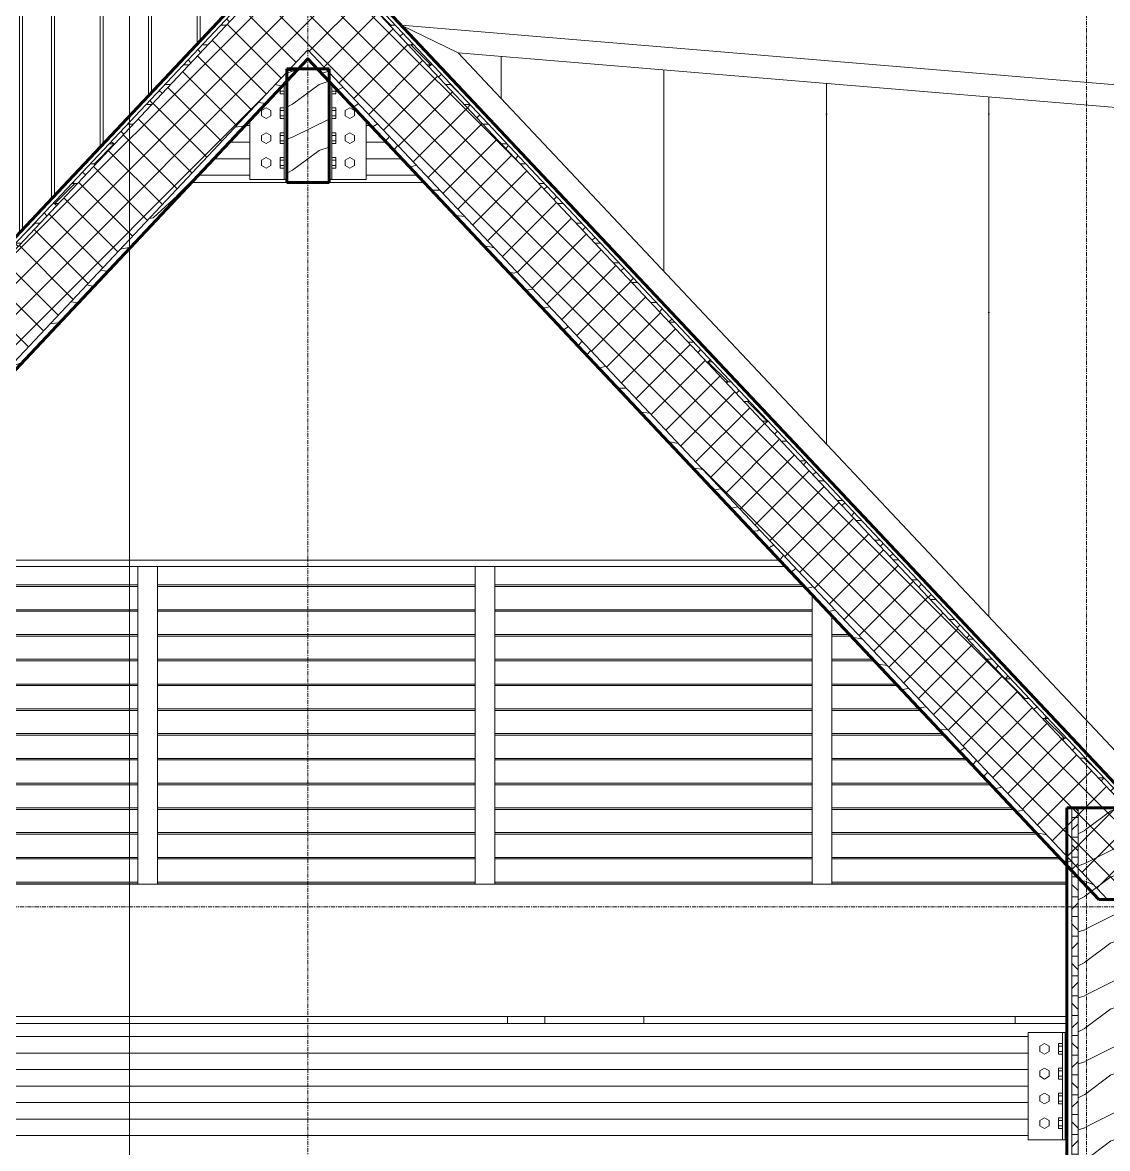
# Model space of a CAD drawing. Header units: inches. Extents: x -3207 to -1935, y -201 to 483.
# Drawn here: x -2562.2 to -2430.8, y 118 to 254.4 of the extents above; entities that cross this region are included whole.
import ezdxf

# ---------------------------------------------------------------- set-up
doc = ezdxf.new("R2010")
doc.units = ezdxf.units.IN
doc.header["$MEASUREMENT"] = 0
doc.linetypes.add('Grid Line 1_2_', pattern=[0.875, 0.5, -0.125, 0.125, -0.125])
for name, color, linetype, lineweight in [('A-FLOR', 192, 'Continuous', 18), ('A-FLOR-HRAL', 11, 'Continuous', 9), ('A-FLOR-LEVL-1', 51, 'Grid Line 1_2_', 9), ('A-GLAZ-CWMG', 51, 'Continuous', 9), ('A-ROOF', 132, 'Continuous', 18), ('A-ROOF-1', 132, 'Continuous', 60), ('A-ROOF-PATT-1', 132, 'Continuous', 9), ('A-WALL', 113, 'Continuous', 18), ('A-WALL-PATT-1', 111, 'Continuous', 9), ('G-ANNO-SYMB-1', 111, 'Continuous', 9), ('I-WALL', 2, 'Continuous', 18), ('I-WALL-1', 2, 'Continuous', 60), ('M-HVAC-DUCT', 70, 'Continuous', 9), ('S-BEAM', 12, 'Continuous', 9), ('S-BEAM-1', 12, 'Continuous', 60), ('S-FSTN', 2, 'Continuous', 9), ('S-GRID-1', 1, 'Grid Line 1_2_', 9)]:
    doc.layers.add(name, color=color, linetype=linetype, lineweight=lineweight)
pattern_1 = [(216.87, (-2622.268, 134.897), (23.989771, 15.993643), [3.998, -35.986]), (206.565, (-2617.47, 132.498), (-7.99708, -7.99662), [8.941, -8.941]), (198.435, (-2617.47, 128.499), (-15.993845, -7.997098), [5.058, -20.23])]
pattern_2 = [(0, (-2625.466, 126.9), (0, 2.399), []), (315, (-2625.466, 126.9), (2.398506, 0), [3.393, -3.393]), (45, (-2625.466, 126.9), (2.398506, 0), [3.393, -3.393])]

# ---------------------------------------------------------------- blocks, each defined once
blk = doc.blocks.new('Railing - 2_ x 1_2_ 2-V13-BUILDING SECTION - NORTH_SOUTH - LOOKING EAST2')
at = {"layer": 'A-FLOR-HRAL'}
for p, q in [((-2548.21, 150), (-2548.21, 188.5)), ((-2545.83, 150), (-2545.83, 188.5))]:
    blk.add_line(p, q, dxfattribs=at)
blk = doc.blocks.new('Railing - 2_ x 1_2_ 2-V14-BUILDING SECTION - NORTH_SOUTH - LOOKING EAST2')
at = {"layer": 'A-FLOR-HRAL'}
for p, q in [((-2466.54, 150), (-2466.54, 185.07)), ((-2464.16, 150), (-2464.16, 182.55))]:
    blk.add_line(p, q, dxfattribs=at)
blk = doc.blocks.new('Railing - Railing-1114575-BUILDING SECTION - NORTH_SOUTH - LOOKING EAST2')
at = {"layer": 'A-FLOR-HRAL'}
for p, q in [((-2469.77, 188.5), (-2585.47, 188.5)), ((-2584.76, 189.25), (-2470.47, 189.25)), ((-2548.21, 186.25), (-2586.66, 186.25)), ((-2586.66, 186.06), (-2548.21, 186.06)), ((-2507.37, 186.25), (-2545.83, 186.25)), ((-2545.83, 186.06), (-2507.37, 186.06)), ((-2467.65, 186.25), (-2505, 186.25)), ((-2505, 186.06), (-2467.47, 186.06)), ((-2548.21, 183.25), (-2586.66, 183.25)), ((-2586.66, 183.06), (-2548.21, 183.06)), ((-2507.37, 183.25), (-2545.83, 183.25)), ((-2545.83, 183.06), (-2507.37, 183.06)), ((-2466.54, 183.25), (-2505, 183.25)), ((-2505, 183.06), (-2466.54, 183.06)), ((-2548.21, 180.25), (-2586.66, 180.25)), ((-2586.66, 180.06), (-2548.21, 180.06)), ((-2507.37, 180.25), (-2545.83, 180.25)), ((-2545.83, 180.06), (-2507.37, 180.06)), ((-2466.54, 180.25), (-2505, 180.25)), ((-2505, 180.06), (-2466.54, 180.06)), ((-2462, 180.25), (-2464.16, 180.25)), ((-2464.16, 180.06), (-2461.83, 180.06)), ((-2548.21, 177.25), (-2586.66, 177.25)), ((-2586.66, 177.06), (-2548.21, 177.06)), ((-2507.37, 177.25), (-2545.83, 177.25)), ((-2545.83, 177.06), (-2507.37, 177.06)), ((-2466.54, 177.25), (-2505, 177.25)), ((-2505, 177.06), (-2466.54, 177.06)), ((-2459.18, 177.25), (-2464.16, 177.25)), ((-2464.16, 177.06), (-2459, 177.06)), ((-2548.21, 174.25), (-2586.66, 174.25)), ((-2586.66, 174.06), (-2548.21, 174.06)), ((-2507.37, 174.25), (-2545.83, 174.25)), ((-2545.83, 174.06), (-2507.37, 174.06)), ((-2466.54, 174.25), (-2505, 174.25)), ((-2505, 174.06), (-2466.54, 174.06)), ((-2456.36, 174.25), (-2464.16, 174.25)), ((-2464.16, 174.06), (-2456.18, 174.06)), ((-2548.21, 171.25), (-2586.66, 171.25)), ((-2586.66, 171.06), (-2548.21, 171.06)), ((-2507.37, 171.25), (-2545.83, 171.25)), ((-2545.83, 171.06), (-2507.37, 171.06)), ((-2466.54, 171.25), (-2505, 171.25)), ((-2505, 171.06), (-2466.54, 171.06)), ((-2453.53, 171.25), (-2464.16, 171.25)), ((-2464.16, 171.06), (-2453.36, 171.06)), ((-2548.21, 168.25), (-2586.66, 168.25)), ((-2586.66, 168.06), (-2548.21, 168.06)), ((-2507.37, 168.25), (-2545.83, 168.25)), ((-2545.83, 168.06), (-2507.37, 168.06)), ((-2466.54, 168.25), (-2505, 168.25)), ((-2505, 168.06), (-2466.54, 168.06)), ((-2450.71, 168.25), (-2464.16, 168.25)), ((-2464.16, 168.06), (-2450.53, 168.06)), ((-2548.21, 165.25), (-2586.66, 165.25)), ((-2586.66, 165.06), (-2548.21, 165.06)), ((-2507.37, 165.25), (-2545.83, 165.25)), ((-2545.83, 165.06), (-2507.37, 165.06)), ((-2466.54, 165.25), (-2505, 165.25)), ((-2505, 165.06), (-2466.54, 165.06)), ((-2447.89, 165.25), (-2464.16, 165.25)), ((-2464.16, 165.06), (-2447.71, 165.06)), ((-2548.21, 162.25), (-2586.66, 162.25)), ((-2586.66, 162.06), (-2548.21, 162.06)), ((-2507.37, 162.25), (-2545.83, 162.25)), ((-2545.83, 162.06), (-2507.37, 162.06)), ((-2466.54, 162.25), (-2505, 162.25)), ((-2505, 162.06), (-2466.54, 162.06)), ((-2445.06, 162.25), (-2464.16, 162.25)), ((-2464.16, 162.06), (-2444.89, 162.06)), ((-2548.21, 159.25), (-2586.66, 159.25)), ((-2586.66, 159.06), (-2548.21, 159.06)), ((-2507.37, 159.25), (-2545.83, 159.25)), ((-2545.83, 159.06), (-2507.37, 159.06)), ((-2466.54, 159.25), (-2505, 159.25)), ((-2505, 159.06), (-2466.54, 159.06)), ((-2442.24, 159.25), (-2464.16, 159.25)), ((-2464.16, 159.06), (-2442.06, 159.06)), ((-2548.21, 156.25), (-2586.66, 156.25)), ((-2586.66, 156.06), (-2548.21, 156.06)), ((-2507.37, 156.25), (-2545.83, 156.25)), ((-2545.83, 156.06), (-2507.37, 156.06)), ((-2466.54, 156.25), (-2505, 156.25)), ((-2505, 156.06), (-2466.54, 156.06)), ((-2439.42, 156.25), (-2464.16, 156.25)), ((-2464.16, 156.06), (-2439.24, 156.06)), ((-2548.21, 153.25), (-2586.66, 153.25)), ((-2586.66, 153.06), (-2548.21, 153.06)), ((-2507.37, 153.25), (-2545.83, 153.25)), ((-2545.83, 153.06), (-2507.37, 153.06)), ((-2466.54, 153.25), (-2505, 153.25)), ((-2505, 153.06), (-2466.54, 153.06)), ((-2436.59, 153.25), (-2464.16, 153.25)), ((-2464.16, 153.06), (-2436.42, 153.06)), ((-2548.21, 150.25), (-2586.66, 150.25)), ((-2586.66, 150.06), (-2548.21, 150.06)), ((-2507.37, 150.25), (-2545.83, 150.25)), ((-2545.83, 150.06), (-2507.37, 150.06)), ((-2466.54, 150.25), (-2505, 150.25)), ((-2505, 150.06), (-2466.54, 150.06)), ((-2435.71, 150.25), (-2464.16, 150.25)), ((-2464.16, 150.06), (-2435.71, 150.06))]:
    blk.add_line(p, q, dxfattribs=at)
for name, p in [('Railing - 2_ x 1_2_ 2-V13-BUILDING SECTION - NORTH_SOUTH - LOOKING EAST2', (0, 0)), ('Railing - 2_ x 1_2_ 2-V13-BUILDING SECTION - NORTH_SOUTH - LOOKING EAST2', (40.83, 0)), ('Railing - 2_ x 1_2_ 2-V14-BUILDING SECTION - NORTH_SOUTH - LOOKING EAST2', (0, 0))]:
    blk.add_blockref(name, p)
blk = doc.blocks.new('Dimension Lumber - GLULAM - 5_125 in_ x 13_75 in_-2415558-BUILDING SECTION - NORTH_SOUTH - LOOKING EAST2')
at = {"layer": 'S-BEAM'}
h = blk.add_hatch(dxfattribs=at)
h.set_pattern_fill('FP_13', color=256, style=0, pattern_type=2)
h.set_pattern_definition(pattern_1)
h.paths.add_polyline_path([(-2528.71, 235), (-2525.06, 235), (-2525.06, 248.75), (-2530.18, 248.75), (-2530.18, 235)], flags=0)
at = {"layer": 'S-BEAM-1'}
for p, q in [((-2525.06, 248.75), (-2530.18, 248.75)), ((-2530.18, 248.75), (-2530.18, 235)), ((-2525.06, 235), (-2525.06, 248.75)), ((-2530.18, 235), (-2525.06, 235))]:
    blk.add_line(p, q, dxfattribs=at)
blk = doc.blocks.new('Rectangular Mullion - Profile_Polycarbonate_Upper and left-2020523-BUILDING SECTION - NORTH_SOUTH - LOOKING EAST2')
at = {"layer": 'A-GLAZ-CWMG'}
for p in [(-2516.34, 254.04), (-2329.09, 235.67)]:
    blk.add_line(p, (-2509.43, 250.7), dxfattribs=at)
blk = doc.blocks.new('Rectangular Mullion - Profile_Polycarbonate_Lower-2020524-BUILDING SECTION - NORTH_SOUTH - LOOKING EAST2')
at = {"layer": 'A-GLAZ-CWMG'}
for p, q in [((-2509.43, 250.7), (-2516.34, 254.04)), ((-2509.43, 250.7), (-2416.65, 152.12)), ((-2418.07, 149.62), (-2425.65, 157.67))]:
    blk.add_line(p, q, dxfattribs=at)
blk = doc.blocks.new('Dimension Lumber - GLULAM - 5_125 in_ x 15_125 in_-2273012-BUILDING SECTION - NORTH_SOUTH - LOOKING EAST2')
at = {"layer": 'S-BEAM'}
h = blk.add_hatch(dxfattribs=at)
h.set_pattern_fill('FP_26', color=256, style=0, pattern_type=2)
h.set_pattern_definition([(0, (-2594.479, 125.562), (0, 2), [])])
h.paths.add_polyline_path([(-2619.34, 118), (-2435.71, 118), (-2435.71, 120.69), (-2435.9, 120.68), (-2435.9, 119.06), (-2440.4, 119.06), (-2440.4, 132.06), (-2435.9, 132.06), (-2435.9, 130.44), (-2435.71, 130.45), (-2435.71, 133.12), (-2619.34, 133.12), (-2619.34, 132.06), (-2614.84, 132.06), (-2614.84, 119.06), (-2619.34, 119.06), (-2619.34, 118.56)], flags=0)
h.paths.add_polyline_path([(-2435.71, 121.44), (-2435.71, 123.69), (-2435.9, 123.68), (-2435.9, 121.44)], flags=0)
h.paths.add_polyline_path([(-2435.71, 124.44), (-2435.71, 126.69), (-2435.9, 126.68), (-2435.9, 124.44)], flags=0)
h.paths.add_polyline_path([(-2435.71, 127.44), (-2435.71, 129.69), (-2435.9, 129.68), (-2435.9, 127.44)], flags=0)
blk.add_line((-2619.34, 133.12), (-2435.71, 133.12), dxfattribs=at)
blk = doc.blocks.new('Dimension Lumber - GLULAM - 5_125 in_ x 15_125 in_-2273401-BUILDING SECTION - NORTH_SOUTH - LOOKING EAST2')
at = {"layer": 'S-BEAM'}
h = blk.add_hatch(dxfattribs=at)
h.set_pattern_fill('FP_28', color=256, style=0, pattern_type=2)
h.set_pattern_definition([(0, (-2360.661, 140.687), (0, 2), [])])
h.paths.add_polyline_path([(-2441.96, 133.12), (-2435.71, 133.12), (-2435.71, 134), (-2441.96, 134)], flags=0)
h.paths.add_polyline_path([(-2335.59, 133.12), (-2334.34, 133.12), (-2334.34, 133.87), (-2335.59, 133.87), (-2335.59, 133.84)], flags=0)
for p, q in [((-2441.96, 133.12), (-2441.96, 134)), ((-2441.96, 133.12), (-2435.71, 133.12)), ((-2335.59, 133.12), (-2334.34, 133.12))]:
    blk.add_line(p, q, dxfattribs=at)
blk = doc.blocks.new('Rectangular Elbow - Radius - 1 W-2228222-BUILDING SECTION - NORTH_SOUTH - LOOKING EAST2')
at = {"layer": 'M-HVAC-DUCT'}
for p, q in [((-2498.92, 133.12), (-2498.92, 133.99)), ((-2486.92, 133.12), (-2486.92, 133.99))]:
    blk.add_line(p, q, dxfattribs=at)
blk = doc.blocks.new('060523 - W_P_C - Fastenings - Column Base _ Top with X Bracing - Custom - GLULAM CONNECTION _1_-2390692-BUILDING SECTION - NORTH_SOUTH - LOOKING EAST2')
at = {"layer": 'S-FSTN'}
for p, q in [((-2440.4, 132.06), (-2440.4, 119.06)), ((-2440.4, 132.06), (-2436.21, 132.06)), ((-2436.21, 119.06), (-2436.21, 132.06)), ((-2436.21, 132.06), (-2435.9, 132.06)), ((-2435.9, 132.06), (-2435.9, 119.06)), ((-2438.96, 130.39), (-2438.4, 130.71)), ((-2438.96, 130.39), (-2438.4, 130.71)), ((-2438.96, 129.74), (-2438.96, 130.39)), ((-2438.96, 129.74), (-2438.96, 130.39)), ((-2438.96, 129.74), (-2438.4, 129.41)), ((-2438.4, 129.41), (-2438.96, 129.74)), ((-2438.4, 130.71), (-2437.84, 130.39)), ((-2438.4, 130.71), (-2437.84, 130.39)), ((-2438.4, 129.41), (-2437.84, 129.74)), ((-2438.4, 129.41), (-2437.84, 129.74)), ((-2437.84, 129.74), (-2437.84, 130.39)), ((-2437.84, 130.39), (-2437.84, 129.74)), ((-2436.71, 130.39), (-2436.71, 130.71)), ((-2436.21, 130.71), (-2436.71, 130.71)), ((-2436.71, 130.39), (-2436.71, 130.71)), ((-2436.21, 130.71), (-2436.71, 130.71)), ((-2436.71, 129.74), (-2436.71, 130.39)), ((-2436.21, 130.39), (-2436.71, 130.39)), ((-2436.71, 129.74), (-2436.71, 130.39)), ((-2436.21, 130.39), (-2436.71, 130.39)), ((-2436.71, 129.41), (-2436.71, 129.74)), ((-2436.21, 129.74), (-2436.71, 129.74)), ((-2436.71, 129.41), (-2436.71, 129.74)), ((-2436.21, 129.74), (-2436.71, 129.74)), ((-2435.71, 130.44), (-2435.9, 130.44)), ((-2435.71, 130.44), (-2435.9, 130.44)), ((-2435.9, 129.69), (-2435.71, 129.69)), ((-2435.9, 129.69), (-2435.71, 129.69)), ((-2436.21, 129.41), (-2436.71, 129.41)), ((-2436.21, 129.41), (-2436.71, 129.41)), ((-2438.4, 127.71), (-2438.96, 127.39)), ((-2438.96, 126.74), (-2438.96, 127.39)), ((-2437.84, 127.39), (-2438.4, 127.71)), ((-2437.84, 127.39), (-2437.84, 126.74)), ((-2436.71, 127.39), (-2436.71, 127.71)), ((-2436.21, 127.71), (-2436.71, 127.71)), ((-2436.71, 126.74), (-2436.71, 127.39)), ((-2436.21, 127.39), (-2436.71, 127.39)), ((-2435.71, 127.44), (-2435.9, 127.44)), ((-2438.4, 126.41), (-2438.96, 126.74)), ((-2437.84, 126.74), (-2438.4, 126.41)), ((-2436.71, 126.41), (-2436.71, 126.74)), ((-2436.21, 126.74), (-2436.71, 126.74)), ((-2436.21, 126.41), (-2436.71, 126.41)), ((-2435.9, 126.69), (-2435.71, 126.69)), ((-2438.96, 124.39), (-2438.4, 124.71)), ((-2438.96, 123.74), (-2438.96, 124.39)), ((-2438.4, 124.71), (-2437.84, 124.39)), ((-2437.84, 123.74), (-2437.84, 124.39)), ((-2436.71, 124.71), (-2436.21, 124.71)), ((-2436.71, 124.39), (-2436.71, 124.71)), ((-2436.71, 123.74), (-2436.71, 124.39)), ((-2436.21, 124.39), (-2436.71, 124.39)), ((-2435.71, 124.44), (-2435.9, 124.44)), ((-2438.96, 123.74), (-2438.4, 123.41)), ((-2438.4, 123.41), (-2437.84, 123.74)), ((-2436.71, 123.41), (-2436.71, 123.74)), ((-2436.21, 123.74), (-2436.71, 123.74)), ((-2436.21, 123.41), (-2436.71, 123.41)), ((-2435.9, 123.69), (-2435.71, 123.69)), ((-2438.4, 121.71), (-2438.96, 121.39)), ((-2438.96, 121.39), (-2438.96, 120.74)), ((-2438.4, 121.71), (-2437.84, 121.39)), ((-2437.84, 121.39), (-2437.84, 120.74)), ((-2436.71, 121.39), (-2436.71, 121.71)), ((-2436.21, 121.71), (-2436.71, 121.71)), ((-2436.71, 121.39), (-2436.71, 120.74)), ((-2436.21, 121.39), (-2436.71, 121.39)), ((-2435.71, 121.44), (-2435.9, 121.44)), ((-2438.4, 120.41), (-2438.96, 120.74)), ((-2438.4, 120.41), (-2437.84, 120.74)), ((-2436.71, 120.74), (-2436.21, 120.74)), ((-2436.71, 120.74), (-2436.71, 120.41)), ((-2436.71, 120.41), (-2436.21, 120.41)), ((-2435.9, 120.69), (-2435.71, 120.69)), ((-2440.4, 119.06), (-2436.21, 119.06)), ((-2435.9, 119.06), (-2436.21, 119.06))]:
    blk.add_line(p, q, dxfattribs=at)
blk = doc.blocks.new('060523 - W_P_C - Fastenings - Column Base _ Top with X Bracing - Custom - GLULAM CONNECTION _1_-V28-BUILDING SECTION - NORTH_SOUTH - LOOKING EAST2')
at = {"layer": 'S-FSTN'}
for p, q in [((-2530.49, 235.37), (-2530.49, 246.91)), ((-2530.99, 246.05), (-2530.99, 246.38)), ((-2530.99, 246.05), (-2530.99, 246.38)), ((-2530.99, 245.73), (-2530.99, 246.05)), ((-2530.49, 246.05), (-2530.99, 246.05)), ((-2530.99, 245.73), (-2530.99, 246.05)), ((-2530.49, 246.05), (-2530.99, 246.05)), ((-2530.49, 245.73), (-2530.99, 245.73)), ((-2530.49, 245.73), (-2530.99, 245.73)), ((-2530.49, 246.7), (-2530.69, 246.7)), ((-2530.49, 246.7), (-2530.69, 246.7)), ((-2532.68, 244.02), (-2533.24, 243.7)), ((-2533.24, 243.05), (-2533.24, 243.7)), ((-2532.68, 242.73), (-2533.24, 243.05)), ((-2532.12, 243.7), (-2532.68, 244.02)), ((-2532.12, 243.05), (-2532.68, 242.73)), ((-2532.12, 243.7), (-2532.12, 243.05)), ((-2530.99, 243.7), (-2530.99, 244.02)), ((-2530.49, 244.02), (-2530.99, 244.02)), ((-2530.99, 243.05), (-2530.99, 243.7)), ((-2530.49, 243.7), (-2530.99, 243.7)), ((-2530.99, 242.73), (-2530.99, 243.05)), ((-2530.49, 243.05), (-2530.99, 243.05)), ((-2534.68, 242.46), (-2534.68, 235.37)), ((-2530.49, 242.73), (-2530.99, 242.73)), ((-2533.24, 240.7), (-2532.68, 241.02)), ((-2533.24, 240.05), (-2533.24, 240.7)), ((-2533.24, 240.05), (-2532.68, 239.73)), ((-2532.68, 241.02), (-2532.12, 240.7)), ((-2532.68, 239.73), (-2532.12, 240.05)), ((-2532.12, 240.05), (-2532.12, 240.7)), ((-2530.99, 241.02), (-2530.49, 241.02)), ((-2530.99, 240.7), (-2530.99, 241.02)), ((-2530.99, 240.05), (-2530.99, 240.7)), ((-2530.49, 240.7), (-2530.99, 240.7)), ((-2530.99, 239.73), (-2530.99, 240.05)), ((-2530.49, 240.05), (-2530.99, 240.05)), ((-2530.49, 239.73), (-2530.99, 239.73)), ((-2532.68, 238.02), (-2533.24, 237.7)), ((-2533.24, 237.7), (-2533.24, 237.05)), ((-2532.68, 238.02), (-2532.12, 237.7)), ((-2532.12, 237.7), (-2532.12, 237.05)), ((-2530.99, 237.7), (-2530.99, 238.02)), ((-2530.49, 238.02), (-2530.99, 238.02)), ((-2530.99, 237.7), (-2530.99, 237.05)), ((-2530.49, 237.7), (-2530.99, 237.7)), ((-2532.68, 236.73), (-2533.24, 237.05)), ((-2532.68, 236.73), (-2532.12, 237.05)), ((-2530.99, 237.05), (-2530.49, 237.05)), ((-2530.99, 237.05), (-2530.99, 236.73)), ((-2530.99, 236.73), (-2530.49, 236.73)), ((-2534.68, 235.37), (-2530.49, 235.37)), ((-2530.18, 235.37), (-2530.49, 235.37))]:
    blk.add_line(p, q, dxfattribs=at)
blk = doc.blocks.new('060523 - W_P_C - Fastenings - Column Base _ Top with X Bracing - Custom - GLULAM CONNECTION _1_-V29-BUILDING SECTION - NORTH_SOUTH - LOOKING EAST2')
at = {"layer": 'S-FSTN'}
for p, q in [((-2524.74, 246.91), (-2524.74, 235.37)), ((-2524.54, 246.7), (-2524.74, 246.7)), ((-2524.54, 246.7), (-2524.74, 246.7)), ((-2524.24, 246.05), (-2524.74, 246.05)), ((-2524.24, 246.05), (-2524.74, 246.05)), ((-2524.24, 245.73), (-2524.74, 245.73)), ((-2524.24, 245.73), (-2524.74, 245.73)), ((-2524.24, 246.38), (-2524.24, 246.05)), ((-2524.24, 246.38), (-2524.24, 246.05)), ((-2524.24, 246.05), (-2524.24, 245.73)), ((-2524.24, 246.05), (-2524.24, 245.73)), ((-2524.24, 244.02), (-2524.74, 244.02)), ((-2524.24, 243.7), (-2524.74, 243.7)), ((-2524.24, 243.05), (-2524.74, 243.05)), ((-2524.24, 244.02), (-2524.24, 243.7)), ((-2524.24, 243.7), (-2524.24, 243.05)), ((-2524.24, 243.05), (-2524.24, 242.73)), ((-2522.56, 244.02), (-2523.12, 243.7)), ((-2523.12, 243.05), (-2523.12, 243.7)), ((-2522.56, 242.73), (-2523.12, 243.05)), ((-2521.99, 243.7), (-2522.56, 244.02)), ((-2521.99, 243.05), (-2522.56, 242.73)), ((-2521.99, 243.7), (-2521.99, 243.05)), ((-2524.24, 242.73), (-2524.74, 242.73)), ((-2520.56, 235.37), (-2520.56, 242.46)), ((-2524.74, 241.02), (-2524.24, 241.02)), ((-2524.24, 240.7), (-2524.74, 240.7)), ((-2524.24, 240.05), (-2524.74, 240.05)), ((-2524.24, 241.02), (-2524.24, 240.7)), ((-2524.24, 240.7), (-2524.24, 240.05)), ((-2524.24, 240.05), (-2524.24, 239.73)), ((-2523.12, 240.7), (-2522.56, 241.02)), ((-2523.12, 240.7), (-2523.12, 240.05)), ((-2523.12, 240.05), (-2522.56, 239.73)), ((-2522.56, 241.02), (-2521.99, 240.7)), ((-2522.56, 239.73), (-2521.99, 240.05)), ((-2521.99, 240.7), (-2521.99, 240.05)), ((-2524.24, 239.73), (-2524.74, 239.73)), ((-2524.24, 238.02), (-2524.74, 238.02)), ((-2524.24, 237.7), (-2524.74, 237.7)), ((-2524.24, 238.02), (-2524.24, 237.7)), ((-2524.24, 237.05), (-2524.24, 237.7)), ((-2523.12, 237.7), (-2522.56, 238.02)), ((-2523.12, 237.05), (-2523.12, 237.7)), ((-2521.99, 237.7), (-2522.56, 238.02)), ((-2521.99, 237.05), (-2521.99, 237.7)), ((-2524.74, 237.05), (-2524.24, 237.05)), ((-2524.74, 236.73), (-2524.24, 236.73)), ((-2524.24, 236.73), (-2524.24, 237.05)), ((-2523.12, 237.05), (-2522.56, 236.73)), ((-2521.99, 237.05), (-2522.56, 236.73)), ((-2524.74, 235.37), (-2525.06, 235.37)), ((-2524.74, 235.37), (-2520.56, 235.37))]:
    blk.add_line(p, q, dxfattribs=at)
blk = doc.blocks.new('Dimension Lumber - GLULAM - 5_125 in_ x 13_75 in_-2000024-BUILDING SECTION - NORTH_SOUTH - LOOKING EAST2')
at = {"layer": 'S-BEAM'}
h = blk.add_hatch(dxfattribs=at)
h.set_pattern_fill('FP_34', color=256, style=0, pattern_type=2)
h.set_pattern_definition([(0, (-2546.274, 241.875), (0, 2), [])])
h.paths.add_polyline_path([(-2541.7, 235), (-2530.18, 235), (-2530.18, 235.37), (-2534.68, 235.37), (-2534.68, 242.46), (-2541.35, 235.37)], flags=0)
h.paths.add_polyline_path([(-2513.53, 235), (-2520.56, 242.46), (-2520.56, 235.37), (-2525.06, 235.37), (-2525.05, 235), (-2516.19, 235)], flags=0)
for p, q in [((-2530.18, 235), (-2541.7, 235)), ((-2513.53, 235), (-2525.06, 235))]:
    blk.add_line(p, q, dxfattribs=at)

msp = doc.modelspace()

# ---------------------------------------------------------------- hatches: boundary and pattern name
at = {"layer": 'A-ROOF-PATT-1'}
h = msp.add_hatch(dxfattribs=at)
h.set_pattern_fill('FP_8', color=256, style=0, pattern_type=2)
h.set_pattern_definition(pattern_2)
h.paths.add_polyline_path([(-2425.64918, 156.21443), (-2425.64918, 156.94397), (-2527.61793, 265.28576), (-2629.58668, 156.94397), (-2629.57269, 156.2293), (-2527.61793, 264.55623), (-2425.66318, 156.2293)], flags=0)
h = msp.add_hatch(dxfattribs=at)
h.set_pattern_fill('FP_12', color=256, style=0, pattern_type=2)
h.set_pattern_definition([(45, (-2625.466, 126.9), (-1.856155, 1.856155), []), (135, (-2625.466, 126.9), (-1.856155, -1.856155), [])])
h.paths.add_polyline_path([(-2629.58668, 148.17351), (-2624.45206, 148.17351), (-2527.61793, 251.05976), (-2430.78381, 148.17351), (-2425.64918, 148.17351), (-2425.66318, 156.2293), (-2527.61793, 264.55623), (-2629.58668, 156.21443), (-2629.58668, 149.16627)], flags=0)
h = msp.add_hatch(dxfattribs=at)
h.set_pattern_fill('FP_14', color=256, style=0, pattern_type=2)
h.set_pattern_definition([(355.236, (-2625.466, 130.98), (-263.999686, 24.001546), [2.89, -286.108]), (11.31, (-2622.586, 130.74), (96.00039, 24.00041), [3.671, -118.705]), (45, (-2618.986, 131.46), (0, 24.0006), [2.715, -31.226]), (46.848, (-2617.066, 133.38), (335.998039, 360.002359), [5.264, -521.098]), (12.995, (-2613.466, 137.22), (-215.999946, -48.001379), [3.202, -316.998]), (0, (-2610.346, 137.94), (24, 24), [6, -18]), (350.538, (-2604.346, 137.94), (-120.00022, 23.99977), [2.92, -143.067]), (354.289, (-2625.466, 137.46), (-215.999717, 24.001433), [2.412, -238.785]), (0, (-2623.066, 137.22), (24, 24), [3.6, -20.4]), (28.301, (-2619.466, 137.22), (263.999841, 144.000819), [3.544, -350.812]), (52.125, (-2616.346, 138.9), (-96.00035, -120.000279), [5.473, -268.169]), (39.289, (-2612.986, 143.22), (144.000322, 119.999016), [3.411, -337.693]), (6.34, (-2610.346, 145.38), (192.000086, 23.999), [4.347, -212.983]), (348.111, (-2606.026, 145.86), (-335.999111, 72.0018444), [4.66, -461.336]), (353.29, (-2625.466, 144.9), (216.000198, -24.000742), [4.108, -406.706]), (3.367, (-2621.386, 144.42), (384.000105, 24.003305), [4.087, -404.618]), (33.69, (-2617.306, 144.66), (-47.99962, -24.00016), [4.327, -82.207]), (47.49, (-2613.706, 147.06), (239.998435, 264.001956), [3.907, -386.785]), (14.931, (-2611.066, 149.94), (264.000774, 71.998169), [3.726, -368.854]), (0, (-2607.466, 150.9), (24, 24), [2.88, -21.12]), (347.005, (-2604.586, 150.9), (215.999946, -48.001379), [3.202, -316.998]), (0, (-2618.026, 126.9), (24, 24), [0.063, -23.937]), (223.152, (-2614.666, 130.5), (360.002359, 335.998039), [5.264, -521.098]), (206.565, (-2618.506, 150.9), (-23.99974, -23.9997), [2.147, -51.519]), (188.13, (-2620.426, 149.94), (-144.00022, -23.999654), [3.394, -166.312]), (156.801, (-2623.786, 149.46), (-119.99995, 48.00137), [1.828, -180.951]), (26.565, (-2614.666, 130.5), (23.99974, 23.9997), [2.683, -50.982]), (6.71, (-2612.266, 131.7), (-216.000198, -24.000742), [4.108, -406.706]), (349.875, (-2608.186, 132.18), (407.9992525, -72.00207), [6.826, -675.804]), (349.695, (-2625.466, 128.34), (144.000477, -24.000103), [2.683, -265.645]), (15.524, (-2622.826, 127.86), (-264.000139, -71.999167), [4.484, -443.873]), (42.879, (-2618.506, 129.06), (-311.9990114, -288.0003535), [4.585, -453.934]), (34.695, (-2615.146, 132.18), (240.000059, 167.999216), [3.795, -375.679]), (9.462, (-2612.026, 134.34), (120.00022, 23.99977), [4.38, -141.607]), (353.418, (-2607.706, 135.06), (-408.0001485, 48.0004238), [6.281, -621.859]), (351.87, (-2625.466, 134.34), (-144.00022, 23.999654), [3.394, -166.312]), (11.31, (-2622.106, 133.86), (96.00039, 24.00041), [3.671, -118.705]), (42.51, (-2618.506, 134.58), (-264.001956, -239.998435), [3.907, -386.785]), (45, (-2615.626, 137.22), (0, 24.0006), [4.412, -29.529]), (17.354, (-2612.506, 140.34), (-311.999979, -95.999553), [4.023, -398.29]), (356.633, (-2608.666, 141.54), (-384.000105, 24.003305), [4.087, -404.618]), (342.897, (-2604.586, 141.3), (239.999665, -72.00063), [3.264, -323.171]), (351.254, (-2625.466, 140.34), (168.000296, -23.999242), [3.157, -312.514]), (14.931, (-2622.346, 139.86), (264.000774, 71.998169), [3.726, -368.854]), (32.005, (-2618.746, 140.82), (-120.000722, -71.99934), [4.528, -221.887]), (49.899, (-2614.906, 143.22), (-264.0002635, -311.999605), [5.961, -590.186]), (15.945, (-2611.066, 147.78), (-96.00064, -23.99911), [3.494, -171.228]), (353.991, (-2607.706, 148.74), (240.000235, -24.000218), [4.585, -453.934]), (336.801, (-2603.146, 148.26), (119.99995, -48.00137), [1.828, -180.951]), (350.538, (-2625.466, 147.54), (-120.00022, 23.99977), [2.92, -143.067]), (10.008, (-2622.586, 147.06), (264.00047, 47.999892), [4.143, -410.161]), (37.405, (-2618.506, 147.78), (312.0020274, 239.997904), [5.136, -508.486]), (29.055, (-2614.426, 126.9), (167.999253, 96.001016), [2.471, -244.624]), (10.784, (-2612.266, 128.1), (-384.000356, -71.997667), [5.131, -507.931]), (352.875, (-2607.226, 129.06), (-168.000466, 24.000177), [5.805, -187.689])])
h.paths.add_polyline_path([(-2624.45206, 148.17351), (-2623.42212, 148.17351), (-2527.61793, 249.96545), (-2431.81375, 148.17351), (-2430.78381, 148.17351), (-2527.61793, 251.05976), (-2624.06741, 148.58219)], flags=0)
at = {"layer": 'A-WALL-PATT-1'}
h = msp.add_hatch(dxfattribs=at)
h.set_pattern_fill('FP_32', color=256, style=0, pattern_type=2)
h.set_pattern_definition([(90, (-2516.964, 104.38), (-51.125, 3e-15), [24, 0, 0, 0]), (90, (-2511.464, 104.38), (-51.125, 3e-15), [24, 0, 0, 0]), (90, (-2511.09, 104.38), (-51.125, 3e-15), [24, 0, 0, 0]), (90, (-2507.59, 104.38), (-51.125, 3e-15), [24, 0, 0, 0]), (90, (-2507.214, 104.38), (-51.125, 3e-15), [24, 0, 0, 0]), (90, (-2501.714, 104.38), (-51.125, 3e-15), [24, 0, 0, 0]), (90, (-2501.34, 104.38), (-51.125, 3e-15), [24, 0, 0, 0]), (90, (-2489.964, 104.38), (-51.125, 3e-15), [24, 0, 0, 0]), (90, (-2489.59, 104.38), (-51.125, 3e-15), [24, 0, 0, 0]), (90, (-2486.09, 104.38), (-51.125, 3e-15), [24, 0, 0, 0]), (90, (-2485.714, 104.38), (-51.125, 3e-15), [24, 0, 0, 0]), (90, (-2482.214, 104.38), (-51.125, 3e-15), [24, 0, 0, 0]), (90, (-2481.84, 104.38), (-51.125, 3e-15), [24, 0, 0, 0]), (90, (-2475.964, 104.38), (-51.125, 3e-15), [24, 0, 0, 0]), (90, (-2475.59, 104.38), (-51.125, 3e-15), [24, 0, 0, 0]), (90, (-2470.09, 104.38), (-51.125, 3e-15), [24, 0, 0, 0]), (90, (-2469.714, 104.38), (-51.125, 3e-15), [24, 0, 0, 0]), (90, (-2466.214, 104.38), (-51.125, 3e-15), [24, 0, 0, 0]), (90, (-2495.84, 104.38), (-51.125, 3e-15), [24, 0, 0, 0]), (90, (-2495.464, 104.38), (-51.125, 3e-15), [24, 0, 0, 0])])
h.paths.add_polyline_path([(-2714.87929, 117.9375), (-2711.33668, 117.9375), (-2711.33668, 138.625), (-2632.40895, 138.625), (-2631.83668, 139.23303), (-2631.83668, 154.55334), (-2629.58668, 156.94397), (-2629.58668, 157.67351), (-2527.73179, 265.89433), (-2717.33668, 265.89433), (-2717.33668, 238.5), (-2713.46168, 238.5), (-2713.46168, 241.4375), (-2665.71168, 241.4375), (-2665.71168, 149.9375), (-2713.46168, 149.9375), (-2713.46168, 153.625), (-2717.33668, 153.625), (-2717.33668, 117.9375)], flags=0)
h.paths.add_polyline_path([(-2623.58668, 147.99866), (-2623.42212, 148.17351), (-2623.58668, 148.17351)], flags=0)
h.paths.add_polyline_path([(-2513.61079, 264.84804), (-2512.62605, 265.89433), (-2526.16624, 265.89433), (-2516.34495, 265.07589)], flags=0)
h = msp.add_hatch(dxfattribs=at)
h.set_pattern_fill('FP_2', color=256, style=0, pattern_type=2)
h.set_pattern_definition([(90, (-2020.087, 122.25), (-51.125, 3e-15), [24, 0, 0, 0]), (90, (-2014.587, 122.25), (-51.125, 3e-15), [24, 0, 0, 0]), (90, (-2014.21, 122.25), (-51.125, 3e-15), [24, 0, 0, 0]), (90, (-2010.71, 122.25), (-51.125, 3e-15), [24, 0, 0, 0]), (90, (-2010.337, 122.25), (-51.125, 3e-15), [24, 0, 0, 0]), (90, (-2004.837, 122.25), (-51.125, 3e-15), [24, 0, 0, 0]), (90, (-2004.46, 122.25), (-51.125, 3e-15), [24, 0, 0, 0]), (90, (-1993.087, 122.25), (-51.125, 3e-15), [24, 0, 0, 0]), (90, (-1992.71, 122.25), (-51.125, 3e-15), [24, 0, 0, 0]), (90, (-1989.21, 122.25), (-51.125, 3e-15), [24, 0, 0, 0]), (90, (-1988.837, 122.25), (-51.125, 3e-15), [24, 0, 0, 0]), (90, (-1985.337, 122.25), (-51.125, 3e-15), [24, 0, 0, 0]), (90, (-1984.96, 122.25), (-51.125, 3e-15), [24, 0, 0, 0]), (90, (-1979.087, 122.25), (-51.125, 3e-15), [24, 0, 0, 0]), (90, (-1978.71, 122.25), (-51.125, 3e-15), [24, 0, 0, 0]), (90, (-1973.21, 122.25), (-51.125, 3e-15), [24, 0, 0, 0]), (90, (-1972.837, 122.25), (-51.125, 3e-15), [24, 0, 0, 0]), (90, (-1969.337, 122.25), (-51.125, 3e-15), [24, 0, 0, 0]), (90, (-1998.96, 122.25), (-51.125, 3e-15), [24, 0, 0, 0]), (90, (-1998.587, 122.25), (-51.125, 3e-15), [24, 0, 0, 0])])
h.paths.add_polyline_path([(-2334.33668, 133.875), (-2334.33668, 134), (-2335.58668, 134), (-2335.58668, 133.875)], flags=0)
h.paths.add_polyline_path([(-2327.83668, 133.875), (-2327.83668, 134), (-2328.58668, 134), (-2328.58668, 133.875)], flags=0)
h.paths.add_polyline_path([(-2129.1427, 134.625), (-2016.33668, 134.625), (-2016.33668, 265.89433), (-2526.16624, 265.89433), (-2307.77418, 247.69499), (-2307.77418, 236.65686), (-2326.33668, 238.20374), (-2326.33668, 238.0984), (-2325.83668, 238.0984), (-2325.83668, 149.625), (-2290.33668, 149.625), (-2290.33668, 134.625), (-2274.4417, 134.625)], flags=0)
h.paths.add_polyline_path([(-2049.89918, 179.125), (-2097.64918, 179.125), (-2097.64918, 227.125), (-2049.89918, 227.125), (-2049.89918, 179.77274)], flags=0)
h.paths.add_polyline_path([(-2528.71495, 248.75), (-2526.47398, 248.75), (-2527.61793, 249.96545), (-2528.76189, 248.75)], flags=0)
h.paths.add_polyline_path([(-2535.64918, 257.4821), (-2527.73179, 265.89433), (-2535.64918, 265.89433), (-2535.64918, 264.55623)], flags=0)
h = msp.add_hatch(dxfattribs=at)
h.set_pattern_fill('FP_15', color=256, style=0, pattern_type=2)
h.set_pattern_definition([(90, (-2307.364, 147.25), (-19.685, 1e-15), [24, 0, 0, 0])])
h.paths.add_polyline_path([(-2416.65063, 152.125), (-2329.08668, 152.125), (-2329.08668, 235.67337), (-2509.42887, 250.70189), (-2416.67763, 152.15369)], flags=0)
h = msp.add_hatch(dxfattribs=at)
h.set_pattern_fill('FP_1', color=256, style=0, pattern_type=2)
h.set_pattern_definition([(0, (-2625.466, 126.9), (15.36, 3.84), [0.634, -10.886, 0.634, -10.886, -61.44]), (0, (-2625.466, 126.9), (15.36, 3.84), [-23.04, 0.634, -22.406, 0.634, -10.886, -26.88]), (0, (-2625.466, 126.9), (15.36, 3.84), [-57.6, 0.634, -7.046, 0.634, -18.566]), (120, (-2619.706, 128.82), (-11.00554, 11.38215), [0.634, -10.886, 0.634, -10.886, -61.44]), (120, (-2619.706, 128.82), (-11.00554, 11.38215), [-23.04, 0.634, -22.406, 0.634, -10.886, -26.88]), (120, (-2619.706, 128.82), (-11.00554, 11.38215), [-57.6, 0.634, -7.046, 0.634, -18.566]), (240, (-2617.786, 136.5), (-4.35446, -15.22215), [0.634, -10.886, 0.634, -10.886, -61.44]), (240, (-2617.786, 136.5), (-4.35446, -15.22215), [-23.04, 0.634, -22.406, 0.634, -10.886, -26.88]), (240, (-2617.786, 136.5), (-4.35446, -15.22215), [-57.6, 0.634, -7.046, 0.634, -18.566])])
h.paths.add_polyline_path([(-2435.71168, 18.375), (-2435.08668, 18.375), (-2435.08668, 159.25), (-2435.71168, 159.25), (-2435.71168, 19.67736)], flags=0)
h = msp.add_hatch(dxfattribs=at)
h.set_pattern_fill('FP_8', color=256, style=0, pattern_type=2)
h.set_pattern_definition(pattern_2)
h.paths.add_polyline_path([(-2434.33668, 18.375), (-2434.33668, 159.25), (-2435.08668, 159.25), (-2435.08668, 18.375)], flags=0)
h = msp.add_hatch(dxfattribs=at)
h.set_pattern_fill('FP_13', color=256, style=0, pattern_type=2)
h.set_pattern_definition(pattern_1)
h.paths.add_polyline_path([(-2428.83668, 18.375), (-2428.83668, 159.25), (-2434.33668, 159.25), (-2434.33668, 18.375)], flags=0)

# ---------------------------------------------------------------- linework, layer by layer
at = {"layer": 'A-FLOR'}
for p, q in [((-2621.70307, 150), (-2435.71168, 150)), ((-2435.71168, 134), (-2623.58668, 134))]:
    msp.add_line(p, q, dxfattribs=at)
at = {"layer": 'A-FLOR-LEVL-1'}
msp.add_line((-1935.47917, 147.25), (-3194.57025, 147.25), dxfattribs=at)
at = {"layer": 'A-ROOF'}
for p, q in [((-2629.58668, 156.94397), (-2527.61793, 265.28576)), ((-2629.58668, 156.21443), (-2527.61793, 264.55623)), ((-2527.61793, 265.28576), (-2425.64918, 156.94397)), ((-2527.61793, 264.55623), (-2425.64918, 156.21443)), ((-2307.77418, 236.65686), (-2516.34495, 254.03776)), ((-2624.45206, 148.17351), (-2527.61793, 251.05976)), ((-2527.61793, 251.05976), (-2430.78381, 148.17351))]:
    msp.add_line(p, q, dxfattribs=at)
at = {"layer": 'A-ROOF-1'}
for p, q in [((-2527.61793, 266.0153), (-2629.58668, 157.67351)), ((-2425.64918, 157.67351), (-2527.61793, 266.0153)), ((-2623.42212, 148.17351), (-2527.61793, 249.96545)), ((-2527.61793, 249.96545), (-2431.81375, 148.17351)), ((-2431.81375, 148.17351), (-2425.64918, 148.17351))]:
    msp.add_line(p, q, dxfattribs=at)
at = {"layer": 'A-WALL'}
for p, q in [((-2435.08668, 159.25), (-2435.08668, 18.375)), ((-2434.33668, 159.25), (-2434.33668, 18.375))]:
    msp.add_line(p, q, dxfattribs=at)
at = {"layer": 'G-ANNO-SYMB-1'}
msp.add_line((-2549.24293, 405.76985), (-2549.24293, -196.89908), dxfattribs=at)
at = {"layer": 'I-WALL'}
msp.add_line((-2503.46168, 134), (-2503.46168, 133.125), dxfattribs=at)
at = {"layer": 'I-WALL-1'}
for p, q in [((-2435.71168, 159.25), (-2435.71168, 18.375)), ((-2427.46168, 159.25), (-2435.71168, 159.25))]:
    msp.add_line(p, q, dxfattribs=at)
at = {"layer": 'S-GRID-1'}
for p, q in [((-2527.61793, -165.07357), (-2527.61793, 454.14485)), ((-2433.33668, -165.07357), (-2433.33668, 454.14485))]:
    msp.add_line(p, q, dxfattribs=at)

# ---------------------------------------------------------------- block references
at = {"layer": 'A-FLOR-HRAL'}
msp.add_blockref('Railing - Railing-1114575-BUILDING SECTION - NORTH_SOUTH - LOOKING EAST2', (0, 0), dxfattribs=at)
at = {"layer": 'A-GLAZ-CWMG'}
for name in ['Rectangular Mullion - Profile_Polycarbonate_Upper and left-2020523-BUILDING SECTION - NORTH_SOUTH - LOOKING EAST2', 'Rectangular Mullion - Profile_Polycarbonate_Lower-2020524-BUILDING SECTION - NORTH_SOUTH - LOOKING EAST2']:
    msp.add_blockref(name, (0, 0), dxfattribs=at)
at = {"layer": 'M-HVAC-DUCT'}
msp.add_blockref('Rectangular Elbow - Radius - 1 W-2228222-BUILDING SECTION - NORTH_SOUTH - LOOKING EAST2', (0, 0), dxfattribs=at)
at = {"layer": 'S-BEAM'}
for name in ['Dimension Lumber - GLULAM - 5_125 in_ x 13_75 in_-2415558-BUILDING SECTION - NORTH_SOUTH - LOOKING EAST2', 'Dimension Lumber - GLULAM - 5_125 in_ x 13_75 in_-2000024-BUILDING SECTION - NORTH_SOUTH - LOOKING EAST2', 'Dimension Lumber - GLULAM - 5_125 in_ x 15_125 in_-2273401-BUILDING SECTION - NORTH_SOUTH - LOOKING EAST2', 'Dimension Lumber - GLULAM - 5_125 in_ x 15_125 in_-2273012-BUILDING SECTION - NORTH_SOUTH - LOOKING EAST2']:
    msp.add_blockref(name, (0, 0), dxfattribs=at)
at = {"layer": 'S-FSTN'}
for name in ['060523 - W_P_C - Fastenings - Column Base _ Top with X Bracing - Custom - GLULAM CONNECTION _1_-V28-BUILDING SECTION - NORTH_SOUTH - LOOKING EAST2', '060523 - W_P_C - Fastenings - Column Base _ Top with X Bracing - Custom - GLULAM CONNECTION _1_-V29-BUILDING SECTION - NORTH_SOUTH - LOOKING EAST2', '060523 - W_P_C - Fastenings - Column Base _ Top with X Bracing - Custom - GLULAM CONNECTION _1_-2390692-BUILDING SECTION - NORTH_SOUTH - LOOKING EAST2']:
    msp.add_blockref(name, (0, 0), dxfattribs=at)

doc.saveas('drawing.dxf')
